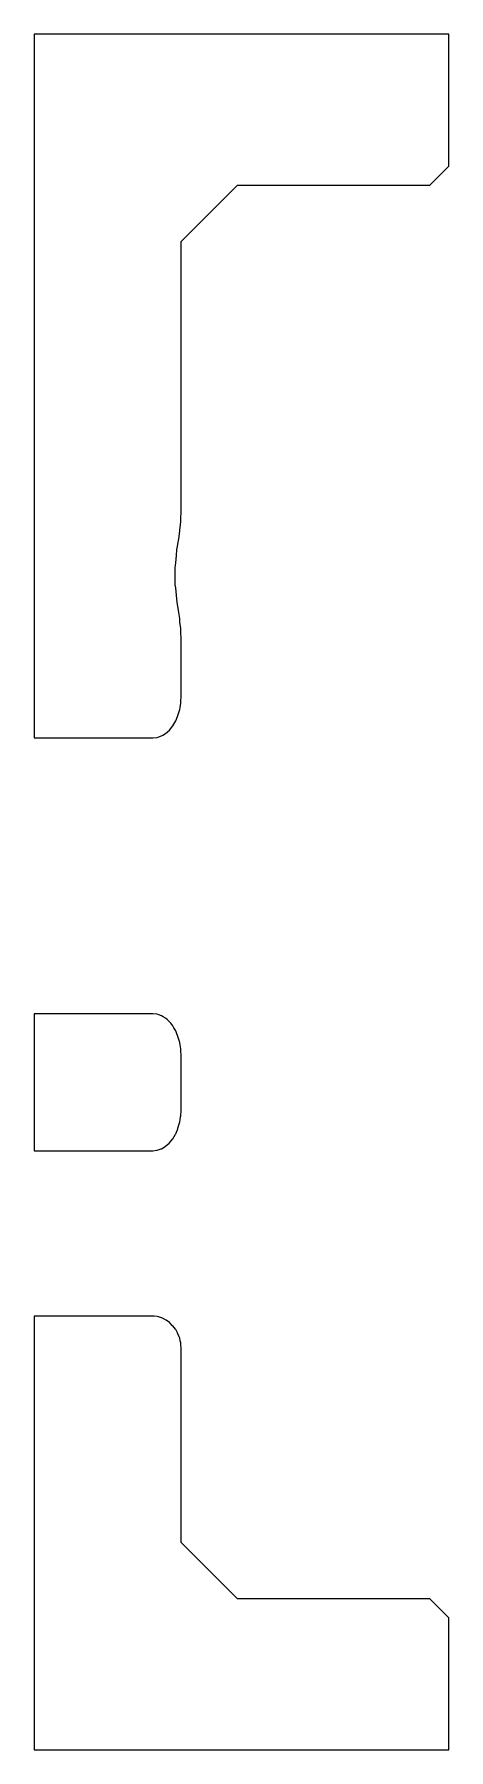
# Model space of a CAD drawing. Header units: metres. Extents: x 0 to 47.5, y 0 to 45.5.
# Drawn here: x 36.5 to 47.5, y 0 to 45.5 of the extents above.
import ezdxf

# ---------------------------------------------------------------- set-up
doc = ezdxf.new("R2010")
doc.units = ezdxf.units.M

msp = doc.modelspace()

# ---------------------------------------------------------------- linework, layer by layer
for p, q in [((47.5, 45.5), (36.5, 45.5)), ((36.5, 45.5), (36.5, 26.8352)), ((47.5, 42), (47.5, 45.5)), ((47, 41.5), (47.5, 42)), ((40.3959, 40), (41.8959, 41.5)), ((41.8959, 41.5), (47, 41.5)), ((40.3959, 32.8196), (40.3959, 40)), ((40.3905, 32.6742), (40.3959, 32.8196)), ((40.3332, 32.1191), (40.3592, 32.3166)), ((40.3592, 32.3166), (40.3601, 32.3287)), ((40.3601, 32.3287), (40.3616, 32.3475)), ((40.3616, 32.3475), (40.3789, 32.5009)), ((40.3789, 32.5009), (40.3867, 32.57)), ((40.3867, 32.57), (40.3905, 32.6742)), ((40.2869, 31.8344), (40.3033, 31.9186)), ((40.3033, 31.9186), (40.3142, 31.9745)), ((40.3142, 31.9745), (40.3332, 32.1191)), ((40.237, 31.3616), (40.2439, 31.413)), ((40.2439, 31.413), (40.2527, 31.4784)), ((40.2527, 31.4784), (40.272, 31.6795)), ((40.272, 31.6795), (40.2869, 31.8344)), ((40.2398, 30.9759), (40.237, 31.3616)), ((40.2404, 30.9003), (40.2398, 30.9759)), ((40.2527, 30.8172), (40.2404, 30.9003)), ((40.2944, 30.4247), (40.2527, 30.8172)), ((40.3142, 30.3281), (40.2944, 30.4247)), ((40.3373, 30.1604), (40.3142, 30.3281)), ((40.3592, 30.0023), (40.3373, 30.1604)), ((40.3669, 29.9057), (40.3592, 30.0023)), ((40.3867, 29.7362), (40.3669, 29.9057)), ((40.3912, 29.6172), (40.3867, 29.7362)), ((40.3959, 29.4943), (40.3912, 29.6172)), ((40.3959, 27.9325), (40.3959, 29.4943)), ((40.3677, 27.645), (40.3867, 27.7609)), ((40.3867, 27.7609), (40.3895, 27.8126)), ((40.3895, 27.8126), (40.3959, 27.9325)), ((40.2527, 27.2875), (40.2723, 27.3344)), ((40.2723, 27.3344), (40.3142, 27.4343)), ((40.3142, 27.4343), (40.3283, 27.4842)), ((40.3283, 27.4842), (40.3592, 27.5934)), ((40.3592, 27.5934), (40.3677, 27.645)), ((39.6459, 26.8352), (39.7632, 26.8487)), ((39.7632, 26.8487), (39.8017, 26.8622)), ((39.8017, 26.8622), (39.8777, 26.8889)), ((39.8777, 26.8889), (39.914, 26.9109)), ((39.914, 26.9109), (39.9864, 26.9548)), ((39.9864, 26.9548), (40.0868, 27.0447)), ((40.0868, 27.0447), (40.1762, 27.1566)), ((40.1762, 27.1566), (40.201, 27.199)), ((40.201, 27.199), (40.2527, 27.2875)), ((36.5, 26.8352), (39.6459, 26.8352)), ((39.6459, 19.5193), (36.5, 19.5193)), ((36.5, 19.5193), (36.5, 15.8852)), ((39.7632, 19.5058), (39.6459, 19.5193)), ((39.8084, 19.4899), (39.7632, 19.5058)), ((39.8777, 19.4656), (39.8084, 19.4899)), ((39.9204, 19.4397), (39.8777, 19.4656)), ((39.9864, 19.3997), (39.9204, 19.4397)), ((40.0255, 19.3646), (39.9864, 19.3997)), ((40.0868, 19.3097), (40.0255, 19.3646)), ((40.1213, 19.2665), (40.0868, 19.3097)), ((40.1762, 19.1979), (40.1213, 19.2665)), ((40.2055, 19.1479), (40.1762, 19.1979)), ((40.2527, 19.067), (40.2055, 19.1479)), ((40.2759, 19.0116), (40.2527, 19.067)), ((40.3142, 18.9201), (40.2759, 19.0116)), ((40.3309, 18.861), (40.3142, 18.9201)), ((40.3592, 18.7611), (40.3309, 18.861)), ((40.3693, 18.6998), (40.3592, 18.7611)), ((40.3867, 18.5936), (40.3693, 18.6998)), ((40.39, 18.5319), (40.3867, 18.5936)), ((40.3959, 18.4219), (40.39, 18.5319)), ((40.3959, 16.9826), (40.3959, 18.4219)), ((40.3867, 16.8109), (40.3945, 16.9562)), ((40.3945, 16.9562), (40.3959, 16.9826)), ((40.2527, 16.3375), (40.3069, 16.467)), ((40.3069, 16.467), (40.3142, 16.4844)), ((40.3142, 16.4844), (40.3534, 16.6229)), ((40.3534, 16.6229), (40.3592, 16.6434)), ((40.3592, 16.6434), (40.3828, 16.7872)), ((40.3828, 16.7872), (40.3867, 16.8109)), ((39.7632, 15.8987), (39.8686, 15.9357)), ((39.8686, 15.9357), (39.8777, 15.9389)), ((39.8777, 15.9389), (39.9773, 15.9993)), ((39.9773, 15.9993), (39.9864, 16.0048)), ((39.9864, 16.0048), (40.0777, 16.0866)), ((40.0777, 16.0866), (40.0868, 16.0948)), ((40.0868, 16.0948), (40.1675, 16.1956)), ((40.1675, 16.1956), (40.1762, 16.2066)), ((40.1762, 16.2066), (40.2445, 16.3235)), ((40.2445, 16.3235), (40.2527, 16.3375)), ((36.5, 15.8852), (39.6459, 15.8852)), ((39.6459, 15.8852), (39.7632, 15.8987)), ((39.6459, 11.5032), (36.5, 11.5032)), ((36.5, 11.5032), (36.5, 0)), ((39.6796, 11.5), (39.6459, 11.5032)), ((39.7632, 11.4921), (39.6796, 11.5)), ((39.7935, 11.4834), (39.7632, 11.4921)), ((39.8777, 11.4592), (39.7935, 11.4834)), ((39.9015, 11.4474), (39.8777, 11.4592)), ((39.9864, 11.4053), (39.9015, 11.4474)), ((40.0019, 11.3939), (39.9864, 11.4053)), ((40.0868, 11.3317), (40.0019, 11.3939)), ((40.0935, 11.3248), (40.0868, 11.3317)), ((40.162, 11.2548), (40.0935, 11.3248)), ((40.175, 11.2426), (40.162, 11.2548)), ((40.1762, 11.2415), (40.175, 11.2426)), ((40.2444, 11.1543), (40.1762, 11.2415)), ((40.2527, 11.1437), (40.2444, 11.1543)), ((40.3014, 11.0568), (40.2527, 11.1437)), ((40.3142, 11.0341), (40.3014, 11.0568)), ((40.3454, 10.9517), (40.3142, 11.0341)), ((40.3592, 10.9153), (40.3454, 10.9517)), ((40.3756, 10.8407), (40.3592, 10.9153)), ((40.3867, 10.7903), (40.3756, 10.8407)), ((40.3913, 10.7257), (40.3867, 10.7903)), ((40.3959, 10.6622), (40.3913, 10.7257)), ((40.3959, 5.5), (40.3959, 10.6622)), ((41.8959, 4), (40.3959, 5.5)), ((47, 4), (41.8959, 4)), ((47.5, 3.5), (47, 4)), ((47.5, 0), (47.5, 3.5)), ((36.5, 0), (47.5, 0))]:
    msp.add_line(p, q)

doc.saveas('drawing.dxf')
